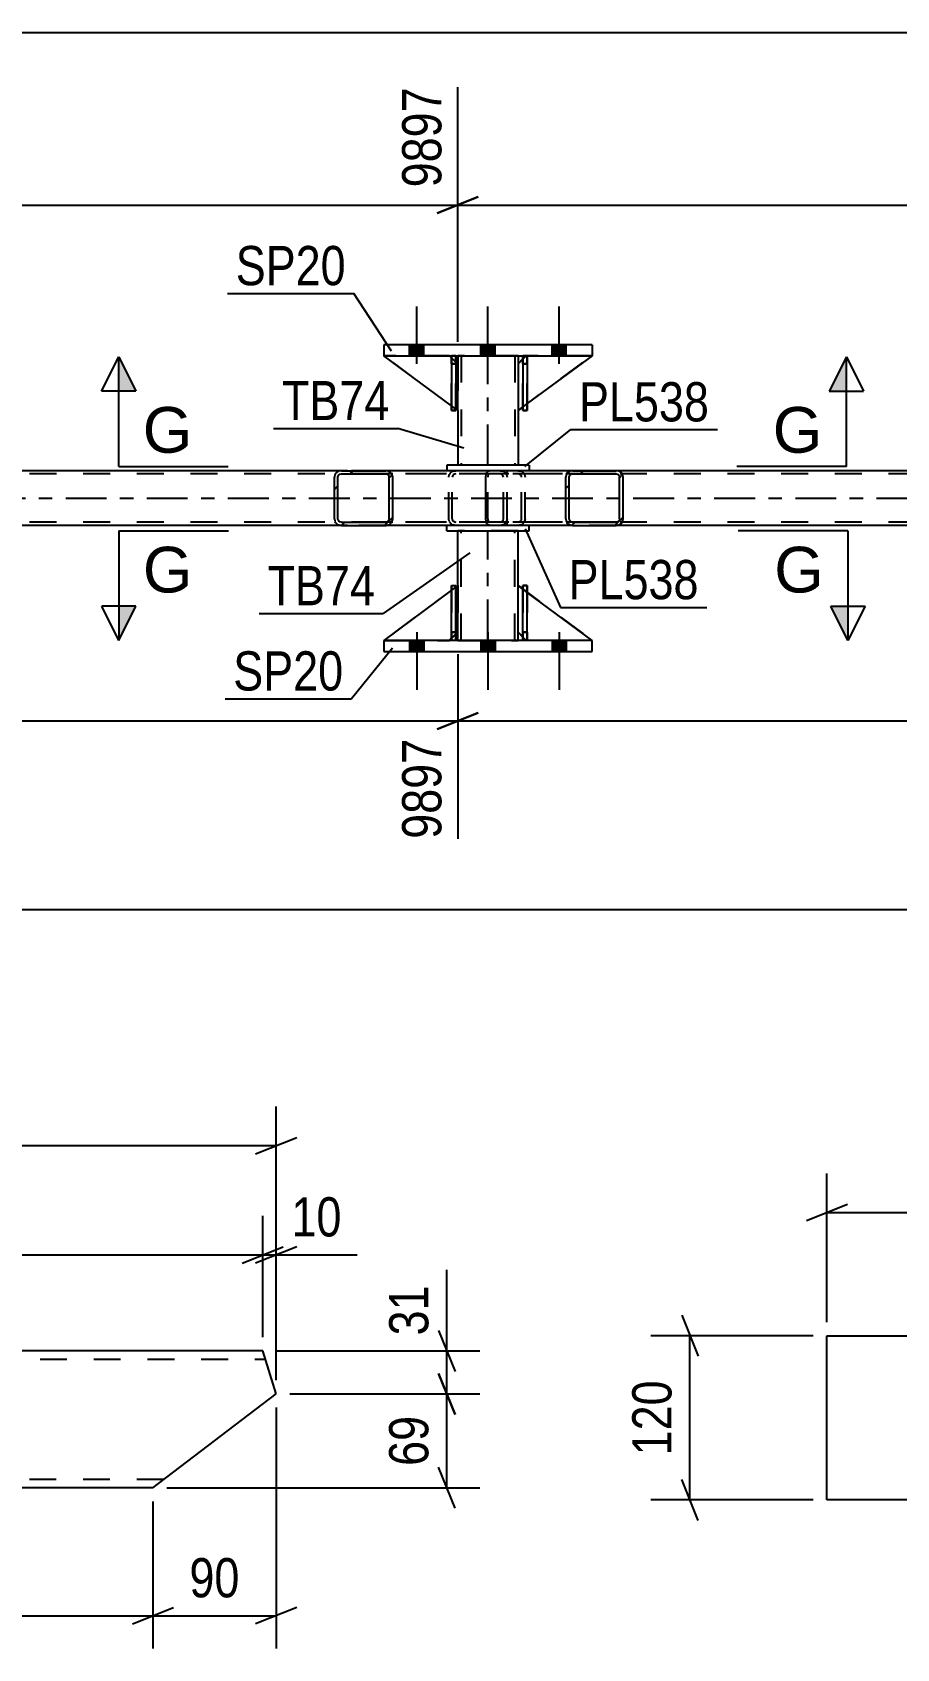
# Model space of a CAD drawing. Header units: millimetres. Extents: x 0 to 841, y 0 to 594.
# Drawn here: x 476.4 to 539.5, y 130.5 to 248.6 of the extents above; entities that cross this region are included whole.
import ezdxf

# ---------------------------------------------------------------- set-up
doc = ezdxf.new("R2010")
doc.units = ezdxf.units.MM
doc.linetypes.add('DXK_LINE_DOT2', pattern=[3.9198, 1.9599, -1.9599])
doc.linetypes.add('DXK_LINE_DOT3', pattern=[5.9187, 2.979, -0.9799, 0.9799, -0.9799])
doc.styles.add('Arial', font='ARIAL.TTF', dxfattribs={"height": 0.2})
doc.styles.add('Arial Narrow', font='ARIALN.TTF', dxfattribs={"height": 0.2})

# ---------------------------------------------------------------- blocks, each defined once
blk = doc.blocks.new('Part-122568611-7003 - 6955')
at = {"linetype": 'Continuous'}
h = blk.add_hatch(dxfattribs=at)
h.set_pattern_fill('', scale=0.7, style=0, pattern_type=0)
h.set_pattern_definition([(45, (502.7095, 216.2657), (-1.57154, 1.57154), [])])
h.paths.add_polyline_path([(502.75, 216.08), (502.71, 216.27), (502.6, 216.42), (502.43, 216.53), (502.24, 216.56), (499, 216.56), (498.81, 216.53), (498.64, 216.42), (498.53, 216.27), (498.49, 216.08), (498.49, 213.04), (498.53, 212.86), (498.64, 212.7), (498.81, 212.6), (499, 212.56), (502.24, 212.56), (502.43, 212.6), (502.6, 212.7), (502.71, 212.86), (502.75, 213.04)])
h.paths.add_polyline_path([(502.47, 212.95), (502.42, 212.87), (502.34, 212.82), (502.24, 212.8), (499, 212.8), (498.9, 212.82), (498.82, 212.87), (498.77, 212.95), (498.75, 213.04), (498.75, 216.08), (498.77, 216.17), (498.82, 216.25), (498.9, 216.3), (499, 216.32), (502.24, 216.32), (502.34, 216.3), (502.42, 216.25), (502.47, 216.17), (502.49, 216.08), (502.49, 213.04)])
at = {"color": 2, "linetype": 'Continuous'}
for p, q in [((498.53, 216.27), (498.49, 216.08)), ((498.49, 213.04), (498.49, 216.08)), ((498.75, 216.08), (498.77, 216.17)), ((498.75, 213.04), (498.75, 216.08)), ((498.77, 216.17), (498.82, 216.25)), ((499, 216.56), (498.81, 216.53)), ((498.82, 216.25), (498.9, 216.3)), ((498.9, 216.3), (499, 216.32)), ((499, 216.56), (502.24, 216.56)), ((499, 216.32), (502.24, 216.32)), ((509.82, 216.56), (502.24, 216.56)), ((502.43, 216.53), (502.24, 216.56)), ((502.24, 216.32), (502.34, 216.3)), ((502.34, 216.3), (502.42, 216.25)), ((502.42, 216.25), (502.47, 216.17)), ((502.47, 216.17), (502.49, 216.08)), ((502.49, 213.04), (502.49, 216.08)), ((502.75, 216.08), (502.71, 216.27)), ((502.75, 213.04), (502.75, 216.08)), ((498.49, 213.04), (498.53, 212.86)), ((498.77, 212.95), (498.75, 213.04)), ((498.82, 212.87), (498.77, 212.95)), ((498.81, 212.6), (499, 212.56)), ((498.9, 212.82), (498.82, 212.87)), ((499, 212.8), (498.9, 212.82)), ((499, 212.8), (502.24, 212.8)), ((499, 212.56), (502.24, 212.56)), ((502.34, 212.82), (502.24, 212.8)), ((502.24, 212.56), (502.43, 212.6)), ((509.82, 212.56), (502.24, 212.56)), ((502.42, 212.87), (502.34, 212.82)), ((502.47, 212.95), (502.42, 212.87)), ((502.49, 213.04), (502.47, 212.95)), ((502.71, 212.86), (502.75, 213.04))]:
    blk.add_line(p, q, dxfattribs=at)
at = {"color": 7, "linetype": 'DXK_LINE_DOT2'}
for p, q in [((502.24, 216.56), (499, 216.56)), ((510.59, 216.32), (499, 216.32)), ((506.84, 216.08), (506.88, 216.27)), ((506.84, 213.04), (506.84, 216.08)), ((507.12, 216.17), (507.1, 216.08)), ((507.1, 213.04), (507.1, 216.08)), ((507.17, 216.25), (507.12, 216.17)), ((507.16, 216.53), (507.35, 216.56)), ((507.25, 216.3), (507.17, 216.25)), ((507.35, 216.32), (507.25, 216.3)), ((510.59, 216.56), (509.82, 216.56)), ((510.59, 216.56), (510.78, 216.53)), ((510.68, 216.3), (510.59, 216.32)), ((510.77, 216.25), (510.68, 216.3)), ((510.82, 216.17), (510.77, 216.25)), ((510.84, 216.08), (510.82, 216.17)), ((510.84, 213.04), (510.84, 216.08)), ((511.06, 216.27), (511.1, 216.08)), ((511.1, 213.04), (511.1, 216.08)), ((510.59, 212.8), (499, 212.8)), ((502.24, 212.56), (499, 212.56)), ((506.88, 212.86), (506.84, 213.04)), ((507.1, 213.04), (507.12, 212.95)), ((507.12, 212.95), (507.17, 212.87)), ((507.35, 212.56), (507.16, 212.6)), ((507.17, 212.87), (507.19, 212.86)), ((507.19, 212.86), (507.25, 212.82)), ((507.25, 212.82), (507.35, 212.8)), ((510.59, 212.56), (509.82, 212.56)), ((510.59, 212.8), (510.68, 212.82)), ((510.78, 212.6), (510.59, 212.56)), ((510.68, 212.82), (510.77, 212.87)), ((510.77, 212.87), (510.82, 212.95)), ((510.82, 212.95), (510.84, 213.04)), ((511.1, 213.04), (511.06, 212.86))]:
    blk.add_line(p, q, dxfattribs=at)
at = {"color": 2, "linetype": 'Continuous'}
for centre, start, end in [((498.98, 216.06), 110.7583, 155.68), ((502.26, 216.06), 24.32, 69.2417), ((498.98, 213.06), 204.32, 249.2417), ((502.26, 213.06), 290.7583, 335.68)]:
    blk.add_arc(centre, 0.496, start, end, dxfattribs=at)
at = {"color": 7, "linetype": 'DXK_LINE_DOT2'}
for centre, start, end in [((507.33, 216.06), 110.7583, 155.68), ((510.61, 216.06), 24.32, 69.2417), ((507.33, 213.06), 204.32, 249.2417), ((510.61, 213.06), 290.7583, 335.68)]:
    blk.add_arc(centre, 0.496, start, end, dxfattribs=at)
blk = doc.blocks.new('Part-122568611-7134 - 6955')
at = {"color": 2, "linetype": 'Continuous'}
for p, q in [((517.3, 225.76), (502.1, 225.76)), ((502.1, 225.76), (502.1, 224.96)), ((517.3, 225.76), (517.3, 224.96)), ((502.1, 224.96), (517.3, 224.96))]:
    blk.add_line(p, q, dxfattribs=at)
blk = doc.blocks.new('Bolt-122568611-7006 - 6955')
at = {"linetype": 'Continuous'}
for points in [[(503.98, 224.96), (505.02, 224.96), (505.02, 225.76), (503.98, 225.76)], [(503.98, 224.96), (505.02, 224.96), (505.02, 225.76), (503.98, 225.76)], [(503.98, 224.96), (505.02, 224.96), (505.02, 225.76), (503.98, 225.76)], [(509.18, 224.96), (510.22, 224.96), (510.22, 225.76), (509.18, 225.76)], [(509.18, 224.96), (510.22, 224.96), (510.22, 225.76), (509.18, 225.76)], [(514.38, 224.96), (515.42, 224.96), (515.42, 225.76), (514.38, 225.76)], [(514.38, 224.96), (515.42, 224.96), (515.42, 225.76), (514.38, 225.76)], [(514.38, 224.96), (515.42, 224.96), (515.42, 225.76), (514.38, 225.76)]]:
    blk.add_hatch(color=1, dxfattribs=at).paths.add_polyline_path(points)
at = {"color": 1, "linetype": 'Continuous'}
for p, q in [((504.5, 224.36), (504.5, 228.56)), ((504.5, 224.36), (504.5, 228.56)), ((504.5, 224.36), (504.5, 228.56)), ((509.7, 224.36), (509.7, 228.56)), ((509.7, 224.36), (509.7, 228.56)), ((514.9, 224.36), (514.9, 228.56)), ((514.9, 224.36), (514.9, 228.56)), ((514.9, 224.36), (514.9, 228.56)), ((503.98, 224.96), (503.98, 225.76)), ((503.98, 224.96), (503.98, 225.76)), ((503.98, 224.96), (503.98, 225.76)), ((505.02, 224.96), (505.02, 225.76)), ((505.02, 224.96), (505.02, 225.76)), ((505.02, 224.96), (505.02, 225.76)), ((509.18, 224.96), (509.18, 225.76)), ((509.18, 224.96), (509.18, 225.76)), ((510.22, 224.96), (510.22, 225.76)), ((510.22, 224.96), (510.22, 225.76)), ((514.38, 224.96), (514.38, 225.76)), ((514.38, 224.96), (514.38, 225.76)), ((514.38, 224.96), (514.38, 225.76)), ((515.42, 224.96), (515.42, 225.76)), ((515.42, 224.96), (515.42, 225.76)), ((515.42, 224.96), (515.42, 225.76))]:
    blk.add_line(p, q, dxfattribs=at)
blk = doc.blocks.new('Part-122568611-7135 - 6955')
at = {"color": 2, "linetype": 'Continuous'}
for p, q in [((512.57, 224.96), (512.25, 224.96)), ((512.25, 224.96), (512.25, 220.96)), ((512.57, 224.96), (512.57, 224.96)), ((512.57, 224.96), (512.57, 220.96)), ((512.57, 220.96), (512.25, 220.96))]:
    blk.add_line(p, q, dxfattribs=at)
at = {"color": 7, "linetype": 'DXK_LINE_DOT2'}
for p, q in [((512.25, 224.36), (512.25, 224.96)), ((512.57, 224.36), (512.25, 224.36)), ((512.25, 224.36), (512.25, 220.96)), ((512.57, 224.36), (512.57, 224.96)), ((512.57, 224.96), (512.57, 224.96)), ((512.57, 220.96), (512.57, 224.36))]:
    blk.add_line(p, q, dxfattribs=at)
blk = doc.blocks.new('Bolt-122568611-7007 - 6955')
at = {"linetype": 'Continuous'}
for points in [[(505.02, 204.16), (503.98, 204.16), (503.98, 203.36), (505.02, 203.36)], [(505.02, 204.16), (503.98, 204.16), (503.98, 203.36), (505.02, 203.36)], [(505.02, 204.16), (503.98, 204.16), (503.98, 203.36), (505.02, 203.36)], [(510.22, 204.16), (509.18, 204.16), (509.18, 203.36), (510.22, 203.36)], [(510.22, 204.16), (509.18, 204.16), (509.18, 203.36), (510.22, 203.36)], [(515.42, 204.16), (514.38, 204.16), (514.38, 203.36), (515.42, 203.36)], [(515.42, 204.16), (514.38, 204.16), (514.38, 203.36), (515.42, 203.36)], [(515.42, 204.16), (514.38, 204.16), (514.38, 203.36), (515.42, 203.36)]]:
    blk.add_hatch(color=1, dxfattribs=at).paths.add_polyline_path(points)
at = {"color": 1, "linetype": 'Continuous'}
for p, q in [((504.5, 204.76), (504.5, 200.56)), ((504.5, 204.76), (504.5, 200.56)), ((504.5, 204.76), (504.5, 200.56)), ((509.7, 204.76), (509.7, 200.56)), ((509.7, 204.76), (509.7, 200.56)), ((514.9, 204.76), (514.9, 200.56)), ((514.9, 204.76), (514.9, 200.56)), ((514.9, 204.76), (514.9, 200.56)), ((503.98, 204.16), (503.98, 203.36)), ((503.98, 204.16), (503.98, 203.36)), ((503.98, 204.16), (503.98, 203.36)), ((505.02, 204.16), (505.02, 203.36)), ((505.02, 204.16), (505.02, 203.36)), ((505.02, 204.16), (505.02, 203.36)), ((509.18, 204.16), (509.18, 203.36)), ((509.18, 204.16), (509.18, 203.36)), ((510.22, 204.16), (510.22, 203.36)), ((510.22, 204.16), (510.22, 203.36)), ((514.38, 204.16), (514.38, 203.36)), ((514.38, 204.16), (514.38, 203.36)), ((514.38, 204.16), (514.38, 203.36)), ((515.42, 204.16), (515.42, 203.36)), ((515.42, 204.16), (515.42, 203.36)), ((515.42, 204.16), (515.42, 203.36))]:
    blk.add_line(p, q, dxfattribs=at)
blk = doc.blocks.new('Part-122568611-7023 - 6955')
at = {"color": 2, "linetype": 'Continuous'}
for p, q in [((507.05, 204.16), (507.05, 208.16)), ((507.05, 208.16), (507.37, 208.16)), ((507.37, 204.16), (507.37, 208.16)), ((507.05, 204.16), (507.05, 204.16)), ((507.37, 204.16), (507.05, 204.16))]:
    blk.add_line(p, q, dxfattribs=at)
at = {"color": 7, "linetype": 'DXK_LINE_DOT2'}
for p, q in [((507.05, 208.16), (507.05, 204.76)), ((507.37, 204.76), (507.37, 208.16)), ((507.05, 204.76), (507.05, 204.16)), ((507.05, 204.76), (507.37, 204.76)), ((507.37, 204.16), (507.37, 204.76)), ((507.37, 204.16), (507.37, 204.16))]:
    blk.add_line(p, q, dxfattribs=at)
blk = doc.blocks.new('Part-122568611-7026 - 6955')
at = {"color": 2, "linetype": 'Continuous'}
for p, q in [((507.05, 207.83), (502.1, 204.16)), ((507.5, 208.16), (507.37, 208.07)), ((507.5, 204.76), (507.5, 208.16)), ((507.05, 204.32), (506.9, 204.16)), ((507.5, 204.76), (507.37, 204.64)), ((507.5, 204.76), (507.5, 204.76))]:
    blk.add_line(p, q, dxfattribs=at)
at = {"color": 7, "linetype": 'DXK_LINE_DOT2'}
for p, q in [((507.37, 208.07), (507.05, 207.83)), ((507.5, 204.76), (507.5, 208.16)), ((507.5, 204.76), (506.9, 204.16)), ((507.37, 204.64), (507.05, 204.32)), ((502.1, 204.16), (506.9, 204.16))]:
    blk.add_line(p, q, dxfattribs=at)
blk = doc.blocks.new('Part-122568611-7027 - 6955')
at = {"color": 7, "linetype": 'DXK_LINE_DOT2'}
for p, q in [((511.9, 204.76), (511.9, 208.16)), ((511.9, 208.16), (517.3, 204.16)), ((512.5, 204.16), (511.9, 204.76)), ((517.3, 204.16), (512.5, 204.16))]:
    blk.add_line(p, q, dxfattribs=at)
blk = doc.blocks.new('Part-122568611-7028 - 6955')
at = {"color": 2, "linetype": 'Continuous'}
for p, q in [((511.9, 204.76), (511.9, 208.16)), ((512.25, 207.9), (511.9, 208.16)), ((517.3, 204.16), (512.57, 207.66)), ((512.25, 204.41), (511.9, 204.76))]:
    blk.add_line(p, q, dxfattribs=at)
at = {"color": 7, "linetype": 'DXK_LINE_DOT2'}
for p, q in [((512.57, 207.66), (512.25, 207.9)), ((512.5, 204.16), (512.25, 204.41)), ((517.3, 204.16), (512.5, 204.16)), ((517.3, 204.16), (517.3, 204.16)), ((517.3, 204.16), (517.3, 204.16))]:
    blk.add_line(p, q, dxfattribs=at)
blk = doc.blocks.new('Part-122568611-7106 - 6955')
at = {"color": 7, "linetype": 'DXK_LINE_DOT2'}
for p, q in [((776.1, 216.32), (111.67, 216.32)), ((776.1, 216.56), (243.6, 216.56)), ((519.06, 216.56), (499, 216.56)), ((776.1, 212.8), (111.67, 212.8)), ((519.06, 212.56), (499, 212.56))]:
    blk.add_line(p, q, dxfattribs=at)
at = {"color": 2, "linetype": 'Continuous'}
for p, q in [((499, 216.56), (433.93, 216.56)), ((584.14, 216.56), (519.06, 216.56)), ((499, 212.56), (433.93, 212.56)), ((584.14, 212.56), (519.06, 212.56))]:
    blk.add_line(p, q, dxfattribs=at)
at = {"color": 7, "linetype": 'DXK_LINE_DOT3'}
blk.add_line((111.92, 214.56), (776.1, 214.56), dxfattribs=at)
blk = doc.blocks.new('Part-122568611-7187 - 6955')
at = {"color": 2, "linetype": 'Continuous'}
for p, q in [((507.5, 208.16), (507.5, 212.16)), ((511.9, 208.16), (511.9, 212.16)), ((507.5, 204.16), (507.5, 204.76)), ((511.9, 204.16), (511.9, 204.76))]:
    blk.add_line(p, q, dxfattribs=at)
at = {"color": 7, "linetype": 'DXK_LINE_DOT2'}
for p, q in [((511.9, 212.16), (507.5, 212.16)), ((507.74, 204.16), (507.74, 212.16)), ((511.66, 204.16), (511.66, 212.16)), ((507.5, 204.76), (507.5, 208.16)), ((511.9, 204.76), (511.9, 208.16)), ((507.5, 204.16), (511.9, 204.16))]:
    blk.add_line(p, q, dxfattribs=at)
at = {"color": 7, "linetype": 'DXK_LINE_DOT3'}
blk.add_line((509.7, 204.16), (509.7, 212.16), dxfattribs=at)
blk = doc.blocks.new('Part-122568611-7136 - 6955')
at = {"color": 7, "linetype": 'DXK_LINE_DOT2'}
for p, q in [((507.5, 220.96), (502.1, 224.96)), ((502.1, 224.96), (506.9, 224.96)), ((506.9, 224.96), (507.5, 224.36)), ((507.5, 224.36), (506.9, 224.96)), ((507.5, 224.36), (507.5, 220.96)), ((507.5, 224.36), (507.5, 224.36)), ((507.5, 224.36), (507.5, 220.96))]:
    blk.add_line(p, q, dxfattribs=at)
blk = doc.blocks.new('Part-122568611-7217 - 6955')
at = {"linetype": 'Continuous'}
h = blk.add_hatch(dxfattribs=at)
h.set_pattern_fill('', scale=0.7, style=0, pattern_type=0)
h.set_pattern_definition([(45, (519.5274, 216.2657), (-1.57154, 1.57154), [])])
h.paths.add_polyline_path([(519.57, 216.08), (519.53, 216.27), (519.42, 216.42), (519.26, 216.53), (519.06, 216.56), (515.88, 216.56), (515.69, 216.53), (515.52, 216.42), (515.41, 216.27), (515.38, 216.08), (515.38, 213.04), (515.41, 212.86), (515.52, 212.7), (515.69, 212.6), (515.88, 212.56), (519.06, 212.56), (519.26, 212.6), (519.42, 212.7), (519.53, 212.86), (519.57, 213.04)])
h.paths.add_polyline_path([(519.3, 212.95), (519.24, 212.87), (519.16, 212.82), (519.06, 212.8), (515.88, 212.8), (515.78, 212.82), (515.7, 212.87), (515.65, 212.95), (515.63, 213.04), (515.63, 216.08), (515.65, 216.17), (515.7, 216.25), (515.78, 216.3), (515.88, 216.32), (519.06, 216.32), (519.16, 216.3), (519.24, 216.25), (519.3, 216.17), (519.31, 216.08), (519.31, 213.04)])
at = {"color": 2, "linetype": 'Continuous'}
for p, q in [((509.55, 216.08), (509.57, 216.27)), ((509.55, 213.04), (509.55, 216.08)), ((509.57, 216.27), (509.63, 216.42)), ((509.63, 216.42), (509.72, 216.53)), ((509.72, 216.53), (509.82, 216.56)), ((515.88, 216.56), (509.82, 216.56)), ((515.41, 216.27), (515.38, 216.08)), ((515.38, 213.04), (515.38, 216.08)), ((515.63, 216.08), (515.65, 216.17)), ((515.63, 213.04), (515.63, 216.08)), ((515.65, 216.17), (515.7, 216.25)), ((515.88, 216.56), (515.69, 216.53)), ((515.7, 216.25), (515.78, 216.3)), ((515.78, 216.3), (515.88, 216.32)), ((515.88, 216.56), (519.06, 216.56)), ((515.88, 216.32), (519.06, 216.32)), ((519.26, 216.53), (519.06, 216.56)), ((519.06, 216.32), (519.16, 216.3)), ((519.16, 216.3), (519.24, 216.25)), ((519.24, 216.25), (519.3, 216.17)), ((519.3, 216.17), (519.31, 216.08)), ((519.31, 213.04), (519.31, 216.08)), ((519.57, 216.08), (519.53, 216.27)), ((519.57, 213.04), (519.57, 216.08)), ((509.57, 212.86), (509.55, 213.04)), ((509.63, 212.7), (509.57, 212.86)), ((509.72, 212.6), (509.63, 212.7)), ((509.82, 212.56), (509.72, 212.6)), ((515.88, 212.56), (509.82, 212.56)), ((515.38, 213.04), (515.41, 212.86)), ((515.65, 212.95), (515.63, 213.04)), ((515.7, 212.87), (515.65, 212.95)), ((515.69, 212.6), (515.88, 212.56)), ((515.78, 212.82), (515.7, 212.87)), ((515.88, 212.8), (515.78, 212.82)), ((515.88, 212.8), (519.06, 212.8)), ((515.88, 212.56), (519.06, 212.56)), ((519.16, 212.82), (519.06, 212.8)), ((519.06, 212.56), (519.26, 212.6)), ((519.24, 212.87), (519.16, 212.82)), ((519.3, 212.95), (519.24, 212.87)), ((519.31, 213.04), (519.3, 212.95)), ((519.53, 212.86), (519.57, 213.04))]:
    blk.add_line(p, q, dxfattribs=at)
at = {"color": 7, "linetype": 'DXK_LINE_DOT2'}
for p, q in [((509.7, 216.17), (509.69, 216.08)), ((509.69, 213.04), (509.69, 216.08)), ((509.73, 216.25), (509.7, 216.17)), ((509.77, 216.3), (509.73, 216.25)), ((509.82, 216.32), (509.77, 216.3)), ((519.06, 216.32), (509.82, 216.32)), ((511.1, 216.32), (511.1, 216.56)), ((511.91, 216.56), (512.11, 216.53)), ((512.01, 216.3), (511.91, 216.32)), ((512.09, 216.25), (512.01, 216.3)), ((512.15, 216.17), (512.09, 216.25)), ((512.16, 216.08), (512.15, 216.17)), ((512.16, 213.04), (512.16, 216.08)), ((512.38, 216.27), (512.42, 216.08)), ((512.42, 213.04), (512.42, 216.08)), ((519.06, 216.56), (515.88, 216.56)), ((509.69, 213.04), (509.7, 212.95)), ((509.7, 212.95), (509.73, 212.87)), ((509.73, 212.87), (509.77, 212.82)), ((509.77, 212.82), (509.82, 212.8)), ((519.06, 212.8), (509.82, 212.8)), ((511.1, 212.56), (511.1, 212.8)), ((511.91, 212.8), (512.01, 212.82)), ((512.11, 212.6), (511.91, 212.56)), ((512.01, 212.82), (512.09, 212.87)), ((512.09, 212.87), (512.15, 212.95)), ((512.15, 212.95), (512.16, 213.04)), ((512.42, 213.04), (512.38, 212.86)), ((519.06, 212.56), (515.88, 212.56))]:
    blk.add_line(p, q, dxfattribs=at)
for centre, start, end in [((511.93, 216.07), 23.8494, 68.8059), ((511.93, 213.06), 291.1941, 336.1506)]:
    blk.add_arc(centre, 0.492, start, end, dxfattribs=at)
at = {"color": 2, "linetype": 'Continuous'}
for centre, start, end in [((515.86, 216.07), 111.1941, 156.1506), ((519.08, 216.07), 23.8494, 68.8059), ((515.86, 213.06), 203.8494, 248.8059), ((519.08, 213.06), 291.1941, 336.1506)]:
    blk.add_arc(centre, 0.492, start, end, dxfattribs=at)
blk = doc.blocks.new('Part-122568611-7124 - 6955')
at = {"color": 7, "linetype": 'DXK_LINE_DOT2'}
for p, q in [((512.25, 224.36), (512.25, 224.96)), ((512.25, 224.96), (512.25, 224.96)), ((512.25, 224.96), (512.25, 220.96)), ((512.57, 224.96), (512.25, 224.96)), ((512.25, 220.96), (512.25, 224.36)), ((512.25, 224.36), (512.57, 224.36)), ((512.57, 224.36), (512.57, 224.96)), ((512.57, 220.96), (512.57, 224.96)), ((512.57, 224.36), (512.57, 220.96)), ((512.25, 220.96), (512.57, 220.96))]:
    blk.add_line(p, q, dxfattribs=at)
blk = doc.blocks.new('Part-122568611-7129 - 6955')
at = {"color": 2, "linetype": 'Continuous'}
for p, q in [((517.3, 204.16), (502.1, 204.16)), ((502.1, 204.16), (502.1, 203.36)), ((502.1, 203.36), (517.3, 203.36)), ((517.3, 203.36), (517.3, 204.16))]:
    blk.add_line(p, q, dxfattribs=at)
blk = doc.blocks.new('Part-122568611-7137 - 6955')
at = {"color": 2, "linetype": 'Continuous'}
for p, q in [((507.05, 221.29), (502.1, 224.96)), ((507.05, 224.81), (506.9, 224.96)), ((507.5, 224.36), (507.37, 224.49)), ((507.5, 224.36), (507.5, 224.36)), ((507.5, 220.96), (507.5, 224.36)), ((507.37, 221.06), (507.5, 220.96)), ((507.5, 220.96), (507.5, 220.96))]:
    blk.add_line(p, q, dxfattribs=at)
at = {"color": 7, "linetype": 'DXK_LINE_DOT2'}
for p, q in [((506.9, 224.96), (502.1, 224.96)), ((506.9, 224.96), (507.5, 224.36)), ((507.37, 224.49), (507.05, 224.81)), ((507.5, 224.36), (507.5, 220.96)), ((507.37, 221.06), (507.05, 221.29))]:
    blk.add_line(p, q, dxfattribs=at)
blk = doc.blocks.new('Part-122568611-7138 - 6955')
at = {"color": 7, "linetype": 'DXK_LINE_DOT2'}
for p, q in [((512.5, 224.96), (511.9, 224.36)), ((511.9, 220.96), (517.3, 224.96)), ((511.9, 224.36), (511.9, 220.96)), ((517.3, 224.96), (512.5, 224.96))]:
    blk.add_line(p, q, dxfattribs=at)
blk = doc.blocks.new('Part-122568611-7151 - 6955')
at = {"color": 7, "linetype": 'DXK_LINE_DOT2'}
for p, q in [((507.5, 208.16), (502.1, 204.16)), ((507.5, 204.76), (507.5, 208.16)), ((507.5, 208.16), (507.5, 204.76)), ((506.9, 204.16), (507.5, 204.76)), ((507.5, 204.76), (506.9, 204.16)), ((507.5, 204.76), (507.5, 204.76)), ((502.1, 204.16), (506.9, 204.16))]:
    blk.add_line(p, q, dxfattribs=at)
blk = doc.blocks.new('Part-122568611-7165 - 6955')
at = {"color": 7, "linetype": 'DXK_LINE_DOT2'}
for p, q in [((507.05, 208.16), (507.37, 208.16)), ((507.05, 204.76), (507.05, 208.16)), ((507.05, 208.16), (507.05, 204.16)), ((507.37, 208.16), (507.37, 204.76)), ((507.37, 204.16), (507.37, 208.07)), ((507.37, 204.76), (507.05, 204.76)), ((507.05, 204.16), (507.05, 204.76)), ((507.37, 204.76), (507.37, 204.16)), ((507.37, 204.16), (507.05, 204.16)), ((507.37, 204.16), (507.37, 204.16))]:
    blk.add_line(p, q, dxfattribs=at)
blk = doc.blocks.new('Part-122568611-7177 - 6955')
at = {"color": 2, "linetype": 'Continuous'}
for p, q in [((512.7, 216.96), (506.7, 216.96)), ((506.7, 216.96), (506.7, 216.56)), ((512.7, 216.96), (512.7, 216.56))]:
    blk.add_line(p, q, dxfattribs=at)
at = {"color": 7, "linetype": 'DXK_LINE_DOT2'}
blk.add_line((512.7, 216.56), (506.7, 216.56), dxfattribs=at)
blk = doc.blocks.new('Part-122568611-7182 - 6955')
at = {"color": 2, "linetype": 'Continuous'}
for p, q in [((506.7, 212.16), (506.7, 212.56)), ((512.7, 212.16), (512.7, 212.56)), ((506.7, 212.16), (512.7, 212.16))]:
    blk.add_line(p, q, dxfattribs=at)
at = {"color": 7, "linetype": 'DXK_LINE_DOT2'}
blk.add_line((512.7, 212.56), (506.7, 212.56), dxfattribs=at)
blk = doc.blocks.new('Part-122568611-7188 - 6955')
at = {"color": 2, "linetype": 'Continuous'}
for p, q in [((507.37, 224.96), (507.05, 224.96)), ((507.05, 224.96), (507.05, 220.96)), ((507.37, 224.96), (507.37, 224.96)), ((507.37, 224.96), (507.37, 220.96)), ((507.37, 220.96), (507.05, 220.96))]:
    blk.add_line(p, q, dxfattribs=at)
at = {"color": 7, "linetype": 'DXK_LINE_DOT2'}
for p, q in [((507.05, 224.36), (507.05, 224.96)), ((507.37, 224.36), (507.05, 224.36)), ((507.05, 224.36), (507.05, 220.96)), ((507.37, 224.36), (507.37, 224.96)), ((507.37, 224.96), (507.37, 224.96)), ((507.37, 220.96), (507.37, 224.36))]:
    blk.add_line(p, q, dxfattribs=at)
blk = doc.blocks.new('Part-122568611-7190 - 6955')
at = {"color": 2, "linetype": 'Continuous'}
for p, q in [((512.25, 204.16), (512.25, 208.16)), ((512.25, 208.16), (512.57, 208.16)), ((512.57, 204.16), (512.57, 208.16)), ((512.25, 204.16), (512.25, 204.16)), ((512.57, 204.16), (512.25, 204.16))]:
    blk.add_line(p, q, dxfattribs=at)
at = {"color": 7, "linetype": 'DXK_LINE_DOT2'}
for p, q in [((512.25, 208.16), (512.25, 204.76)), ((512.57, 204.76), (512.57, 208.16)), ((512.25, 204.76), (512.25, 204.16)), ((512.25, 204.76), (512.57, 204.76)), ((512.57, 204.16), (512.57, 204.76)), ((512.57, 204.16), (512.57, 204.16))]:
    blk.add_line(p, q, dxfattribs=at)
blk = doc.blocks.new('Part-122568611-7193 - 6955')
at = {"color": 7, "linetype": 'DXK_LINE_DOT2'}
for p, q in [((507.05, 224.36), (507.05, 224.96)), ((507.05, 224.96), (507.05, 224.96)), ((507.05, 224.96), (507.05, 220.96)), ((507.37, 224.96), (507.05, 224.96)), ((507.05, 220.96), (507.05, 224.36)), ((507.05, 224.36), (507.37, 224.36)), ((507.37, 224.36), (507.37, 224.96)), ((507.37, 220.96), (507.37, 224.96)), ((507.37, 224.36), (507.37, 220.96)), ((507.05, 220.96), (507.37, 220.96))]:
    blk.add_line(p, q, dxfattribs=at)
blk = doc.blocks.new('Part-122568611-7224 - 6955')
at = {"color": 2, "linetype": 'Continuous'}
for p, q in [((512.25, 224.72), (511.9, 224.36)), ((511.9, 224.36), (511.9, 220.96)), ((517.3, 224.96), (512.57, 221.46)), ((512.25, 221.22), (511.9, 220.96))]:
    blk.add_line(p, q, dxfattribs=at)
at = {"color": 7, "linetype": 'DXK_LINE_DOT2'}
for p, q in [((512.5, 224.96), (512.25, 224.72)), ((517.3, 224.96), (512.5, 224.96)), ((512.57, 221.46), (512.25, 221.22))]:
    blk.add_line(p, q, dxfattribs=at)
blk = doc.blocks.new('Part-122568611-7226 - 6955')
at = {"color": 7, "linetype": 'DXK_LINE_DOT2'}
for p, q in [((512.57, 208.16), (512.25, 208.16)), ((512.25, 204.76), (512.25, 208.16)), ((512.25, 208.16), (512.25, 204.16)), ((512.57, 208.16), (512.57, 204.76)), ((512.57, 204.16), (512.57, 208.16)), ((512.57, 204.76), (512.25, 204.76)), ((512.25, 204.16), (512.25, 204.76)), ((512.57, 204.76), (512.57, 204.16)), ((512.57, 204.16), (512.25, 204.16)), ((512.57, 204.16), (512.57, 204.16))]:
    blk.add_line(p, q, dxfattribs=at)
blk = doc.blocks.new('Part-122568611-7232 - 6955')
at = {"color": 2, "linetype": 'Continuous'}
for p, q in [((507.5, 224.96), (507.5, 224.36)), ((511.9, 224.96), (511.9, 224.36)), ((507.5, 220.96), (507.5, 216.96)), ((511.9, 220.96), (511.9, 216.96))]:
    blk.add_line(p, q, dxfattribs=at)
at = {"color": 7, "linetype": 'DXK_LINE_DOT2'}
for p, q in [((511.9, 224.96), (507.5, 224.96)), ((507.5, 224.36), (507.5, 220.96)), ((507.74, 224.96), (507.74, 216.96)), ((511.66, 224.96), (511.66, 216.96)), ((511.9, 224.36), (511.9, 220.96)), ((511.9, 216.96), (507.5, 216.96))]:
    blk.add_line(p, q, dxfattribs=at)
at = {"color": 7, "linetype": 'DXK_LINE_DOT3'}
blk.add_line((509.7, 216.96), (509.7, 224.96), dxfattribs=at)
blk = doc.blocks.new('Part-122568611-8261 - 8255')
at = {"color": 2, "linetype": 'Continuous'}
for p, q in [((436.15, 145.41), (445.15, 152.26)), ((465.15, 152.26), (445.15, 152.26)), ((493.26, 152.26), (465.25, 152.26)), ((494.24, 149.12), (493.26, 152.26)), ((485.25, 142.26), (494.24, 149.12)), ((437.13, 142.26), (436.15, 145.41)), ((465.15, 142.26), (437.13, 142.26)), ((485.25, 142.26), (465.25, 142.26))]:
    blk.add_line(p, q, dxfattribs=at)
at = {"color": 7, "linetype": 'DXK_LINE_DOT2'}
for p, q in [((444.36, 151.66), (465.15, 151.66)), ((465.25, 151.66), (493.45, 151.66)), ((465.15, 142.86), (436.94, 142.86)), ((486.03, 142.86), (465.25, 142.86))]:
    blk.add_line(p, q, dxfattribs=at)
blk = doc.blocks.new('Part-122568611-8552 - 8546')
at = {"color": 2, "linetype": 'Continuous'}
for p, q in [((534.45, 141.37), (534.45, 153.37)), ((534.45, 153.37), (573.59, 153.37)), ((573.59, 153.37), (573.59, 141.37)), ((573.59, 141.37), (534.45, 141.37))]:
    blk.add_line(p, q, dxfattribs=at)
blk = doc.blocks.new('StraightDimension-122568611-14715 - 6955')
at = {"color": 7, "linetype": 'Continuous'}
for p, q in [((507.5, 225.96), (507.5, 244.57)), ((506, 235.36), (509, 236.56)), ((252.09, 235.96), (507.5, 235.96))]:
    blk.add_line(p, q, dxfattribs=at)
at = {"color": 0, "linetype": 'Continuous'}
blk.add_wipeout([(506.9, 245.17), (502.7, 245.17), (502.7, 236.66), (506.9, 236.66)], dxfattribs=at)
at = {"color": 3, "linetype": 'Continuous', "style": 'Arial Narrow'}
blk.add_text('9897', height=2.863, rotation=90.0002, dxfattribs=at).set_placement((506.3, 237.26))
blk = doc.blocks.new('StraightDimension-122568611-7291 - 6955')
at = {"color": 7, "linetype": 'Continuous'}
blk.add_line((110.25, 184.51), (786.96, 184.51), dxfattribs=at)
blk = doc.blocks.new('StraightDimension-122568611-9090 - 6955')
at = {"color": 7, "linetype": 'Continuous'}
blk.add_line((110.88, 248.58), (786.32, 248.58), dxfattribs=at)
blk = doc.blocks.new('StraightDimension-122568611-14661 - 6955')
at = {"color": 7, "linetype": 'Continuous'}
for p, q in [((507.5, 203.16), (507.5, 189.67)), ((509, 198.88), (506, 197.68)), ((507.5, 198.28), (677.77, 198.28))]:
    blk.add_line(p, q, dxfattribs=at)
blk = doc.blocks.new('StraightDimension-122568611-14662 - 6955')
at = {"color": 7, "linetype": 'Continuous'}
for p, q in [((507.5, 203.16), (507.5, 189.67)), ((506, 197.68), (509, 198.88)), ((252.09, 198.28), (507.5, 198.28))]:
    blk.add_line(p, q, dxfattribs=at)
at = {"color": 0, "linetype": 'Continuous'}
blk.add_wipeout([(506.9, 197.58), (502.7, 197.58), (502.7, 189.07), (506.9, 189.07)], dxfattribs=at)
at = {"color": 3, "linetype": 'Continuous', "style": 'Arial Narrow'}
blk.add_text('9897', height=2.863, rotation=90.0002, dxfattribs=at).set_placement((506.3, 189.67))
blk = doc.blocks.new('StraightDimension-122568611-14714 - 6955')
at = {"color": 7, "linetype": 'Continuous'}
for p, q in [((507.5, 225.96), (507.5, 244.57)), ((509, 236.56), (506, 235.36)), ((507.5, 235.96), (677.77, 235.96))]:
    blk.add_line(p, q, dxfattribs=at)
blk = doc.blocks.new('StraightDimension-122568611-8297 - 8255')
at = {"color": 7, "linetype": 'Continuous'}
for p, q in [((506.1, 150.62), (507.3, 147.62)), ((495.24, 149.12), (509.1, 149.12)), ((506.7, 142.26), (506.7, 149.12)), ((507.3, 140.76), (506.1, 143.76)), ((486.25, 142.26), (509.1, 142.26))]:
    blk.add_line(p, q, dxfattribs=at)
at = {"color": 0}
blk.add_wipeout([(505.95, 148.12), (501.75, 148.12), (501.75, 143.26), (505.95, 143.26)], dxfattribs=at)
at = {"color": 3, "style": 'Arial Narrow'}
blk.add_text('69', height=2.863, rotation=90.0002, dxfattribs=at).set_placement((505.35, 143.86))
blk = doc.blocks.new('StraightDimension-122568611-8322 - 8255')
at = {"color": 7, "linetype": 'Continuous'}
for p, q in [((506.7, 152.26), (506.7, 158.17)), ((506.7, 152.26), (506.7, 158.17)), ((506.1, 153.76), (507.3, 150.76)), ((494.26, 152.26), (509.1, 152.26)), ((506.7, 149.12), (506.7, 152.26)), ((507.3, 147.62), (506.1, 150.62)), ((495.24, 149.12), (509.1, 149.12))]:
    blk.add_line(p, q, dxfattribs=at)
at = {"color": 0}
blk.add_wipeout([(505.95, 157.64), (501.75, 157.64), (501.75, 152.79), (505.95, 152.79)], dxfattribs=at)
at = {"color": 3, "style": 'Arial Narrow'}
blk.add_text('31', height=2.863, rotation=90.0002, dxfattribs=at).set_placement((505.35, 153.39))
blk = doc.blocks.new('StraightDimension-122568611-8396 - 8255')
at = {"color": 7, "linetype": 'Continuous'}
for p, q in [((494.24, 148.12), (494.24, 130.51)), ((485.25, 141.26), (485.25, 130.51)), ((483.75, 132.31), (486.75, 133.51)), ((495.74, 133.51), (492.74, 132.31)), ((485.25, 132.91), (494.24, 132.91))]:
    blk.add_line(p, q, dxfattribs=at)
at = {"color": 0}
blk.add_wipeout([(492.17, 133.66), (492.17, 137.86), (487.31, 137.86), (487.31, 133.66)], dxfattribs=at)
at = {"color": 3, "style": 'Arial Narrow'}
blk.add_text('90', height=2.863, dxfattribs=at).set_placement((487.91, 134.26))
blk = doc.blocks.new('StraightDimension-122568611-8413 - 8255')
at = {"color": 7, "linetype": 'Continuous'}
for p, q in [((437.13, 141.26), (437.13, 130.51)), ((485.25, 141.26), (485.25, 130.51)), ((438.63, 133.51), (435.63, 132.31)), ((483.75, 132.31), (486.75, 133.51)), ((437.13, 132.91), (485.25, 132.91))]:
    blk.add_line(p, q, dxfattribs=at)
at = {"color": 0}
blk.add_wipeout([(465.45, 133.66), (465.45, 137.86), (456.93, 137.86), (456.93, 133.66)], dxfattribs=at)
at = {"color": 3, "style": 'Arial Narrow'}
blk.add_text('3083', height=2.863, dxfattribs=at).set_placement((457.53, 134.26))
blk = doc.blocks.new('StraightDimension-122568611-8455 - 8255')
at = {"color": 7, "linetype": 'Continuous'}
for p, q in [((436.15, 146.41), (436.15, 170.11)), ((494.24, 150.12), (494.24, 170.11)), ((437.65, 167.86), (434.65, 166.66)), ((492.74, 166.66), (495.74, 167.86)), ((436.15, 167.26), (494.24, 167.26))]:
    blk.add_line(p, q, dxfattribs=at)
at = {"color": 0}
blk.add_wipeout([(469.45, 168.01), (469.45, 172.21), (460.94, 172.21), (460.94, 168.01)], dxfattribs=at)
at = {"color": 3, "style": 'Arial Narrow'}
blk.add_text('3183', height=2.863, dxfattribs=at).set_placement((461.54, 168.61))
blk = doc.blocks.new('StraightDimension-122568611-8466 - 8255')
at = {"color": 7, "linetype": 'Continuous'}
for p, q in [((493.26, 153.26), (493.26, 162.12)), ((494.24, 150.12), (494.24, 162.12)), ((491.76, 158.67), (494.76, 159.87)), ((495.74, 159.87), (492.74, 158.67)), ((493.26, 159.27), (494.24, 159.27)), ((494.24, 159.27), (500.15, 159.27)), ((494.24, 159.27), (500.15, 159.27))]:
    blk.add_line(p, q, dxfattribs=at)
at = {"color": 0}
blk.add_wipeout([(499.62, 160.02), (499.62, 164.22), (494.76, 164.22), (494.76, 160.02)], dxfattribs=at)
at = {"color": 3, "style": 'Arial Narrow'}
blk.add_text('10', height=2.863, dxfattribs=at).set_placement((495.36, 160.62))
blk = doc.blocks.new('StraightDimension-122568611-8483 - 8255')
at = {"color": 7, "linetype": 'Continuous'}
for p, q in [((445.15, 153.26), (445.15, 162.12)), ((493.26, 153.26), (493.26, 162.12)), ((446.65, 159.87), (443.65, 158.67)), ((491.76, 158.67), (494.76, 159.87)), ((445.15, 159.27), (493.26, 159.27))]:
    blk.add_line(p, q, dxfattribs=at)
at = {"color": 0}
blk.add_wipeout([(473.46, 160.02), (473.46, 164.22), (464.95, 164.22), (464.95, 160.02)], dxfattribs=at)
at = {"color": 3, "style": 'Arial Narrow'}
blk.add_text('3083', height=2.863, dxfattribs=at).set_placement((465.55, 160.62))
blk = doc.blocks.new('StraightDimension-122568611-8554 - 8546')
at = {"color": 7, "linetype": 'Continuous'}
for p, q in [((523.85, 154.87), (525.05, 151.87)), ((533.45, 153.37), (521.6, 153.37)), ((524.45, 141.37), (524.45, 153.37)), ((525.05, 139.87), (523.85, 142.87)), ((533.45, 141.37), (521.6, 141.37))]:
    blk.add_line(p, q, dxfattribs=at)
at = {"color": 0}
blk.add_wipeout([(523.7, 150.72), (519.5, 150.72), (519.5, 144.03), (523.7, 144.03)], dxfattribs=at)
at = {"color": 3, "style": 'Arial Narrow'}
blk.add_text('120', height=2.863, rotation=90.0002, dxfattribs=at).set_placement((523.1, 144.63))
blk = doc.blocks.new('StraightDimension-122568611-8565 - 8546')
at = {"color": 7, "linetype": 'Continuous'}
for p, q in [((534.45, 154.37), (534.45, 165.21)), ((573.59, 154.37), (573.59, 165.21)), ((535.95, 162.96), (532.95, 161.76)), ((572.09, 161.76), (575.09, 162.96)), ((534.45, 162.36), (573.59, 162.36))]:
    blk.add_line(p, q, dxfattribs=at)
at = {"color": 0}
blk.add_wipeout([(557.37, 163.11), (557.37, 167.31), (550.68, 167.31), (550.68, 163.11)], dxfattribs=at)
at = {"color": 3, "style": 'Arial Narrow'}
blk.add_text('391', height=2.863, dxfattribs=at).set_placement((551.28, 163.71))
blk = doc.blocks.new('Mark-122568611-7130 - 6955')
at = {"color": 30, "linetype": 'Continuous'}
for p in [(490.69, 229.51), (502.67, 225.29)]:
    blk.add_line(p, (499.92, 229.51), dxfattribs=at)
at = {"color": 0}
blk.add_wipeout([(499.32, 230.11), (499.32, 233.11), (491.29, 233.11), (491.29, 230.11)], dxfattribs=at)
blk.add_wipeout([(499.32, 230.11), (499.32, 233.11), (491.29, 233.11), (491.29, 230.11)], dxfattribs=at)
at = {"color": 3, "style": 'Arial Narrow'}
blk.add_text('SP20', height=2.863, dxfattribs=at).set_placement((491.29, 230.11))
blk = doc.blocks.new('Mark-122568611-7125 - 6955')
at = {"color": 30, "linetype": 'Continuous'}
for p in [(502.74, 203.6), (490.51, 199.9)]:
    blk.add_line(p, (499.75, 199.9), dxfattribs=at)
at = {"color": 0}
blk.add_wipeout([(499.15, 200.5), (499.15, 203.5), (491.11, 203.5), (491.11, 200.5)], dxfattribs=at)
blk.add_wipeout([(499.15, 200.5), (499.15, 203.5), (491.11, 203.5), (491.11, 200.5)], dxfattribs=at)
at = {"color": 3, "style": 'Arial Narrow'}
blk.add_text('SP20', height=2.863, dxfattribs=at).set_placement((491.11, 200.5))
blk = doc.blocks.new('Mark-122568611-7173 - 6955')
at = {"color": 30, "linetype": 'Continuous'}
for p, q in [((512.39, 216.87), (515.75, 219.56)), ((515.75, 219.56), (526.46, 219.56))]:
    blk.add_line(p, q, dxfattribs=at)
at = {"color": 0}
blk.add_wipeout([(525.86, 220.16), (525.86, 223.16), (516.35, 223.16), (516.35, 220.16)], dxfattribs=at)
blk.add_wipeout([(525.86, 220.16), (525.86, 223.16), (516.35, 223.16), (516.35, 220.16)], dxfattribs=at)
at = {"color": 3, "style": 'Arial Narrow'}
blk.add_text('PL538', height=2.863, dxfattribs=at).set_placement((516.35, 220.16))
blk = doc.blocks.new('Mark-122568611-7178 - 6955')
at = {"color": 30, "linetype": 'Continuous'}
for p, q in [((512.43, 212.32), (514.99, 206.57)), ((514.99, 206.57), (525.69, 206.57))]:
    blk.add_line(p, q, dxfattribs=at)
at = {"color": 0}
blk.add_wipeout([(525.09, 207.17), (525.09, 210.17), (515.59, 210.17), (515.59, 207.17)], dxfattribs=at)
blk.add_wipeout([(525.09, 207.17), (525.09, 210.17), (515.59, 210.17), (515.59, 207.17)], dxfattribs=at)
at = {"color": 3, "style": 'Arial Narrow'}
blk.add_text('PL538', height=2.863, dxfattribs=at).set_placement((515.59, 207.17))
blk = doc.blocks.new('Mark-122568611-7183 - 6955')
at = {"color": 30, "linetype": 'Continuous'}
for p in [(508.39, 210.55), (493.01, 206.13)]:
    blk.add_line(p, (502.06, 206.13), dxfattribs=at)
at = {"color": 0}
blk.add_wipeout([(501.46, 206.73), (501.46, 209.73), (493.61, 209.73), (493.61, 206.73)], dxfattribs=at)
blk.add_wipeout([(501.46, 206.73), (501.46, 209.73), (493.61, 209.73), (493.61, 206.73)], dxfattribs=at)
at = {"color": 3, "style": 'Arial Narrow'}
blk.add_text('TB74', height=2.863, dxfattribs=at).set_placement((493.61, 206.73))
blk = doc.blocks.new('Mark-122568611-7228 - 6955')
at = {"color": 30, "linetype": 'Continuous'}
for p in [(494.06, 219.65), (507.95, 218.21)]:
    blk.add_line(p, (503.12, 219.65), dxfattribs=at)
at = {"color": 0}
blk.add_wipeout([(502.52, 220.25), (502.52, 223.25), (494.66, 223.25), (494.66, 220.25)], dxfattribs=at)
blk.add_wipeout([(502.52, 220.25), (502.52, 223.25), (494.66, 223.25), (494.66, 220.25)], dxfattribs=at)
at = {"color": 3, "style": 'Arial Narrow'}
blk.add_text('TB74', height=2.863, dxfattribs=at).set_placement((494.66, 220.25))
blk = doc.blocks.new('SectionMark-122568611-7401 - 6955')
at = {"linetype": 'Continuous'}
for points in [[(482.76, 206.66), (484.01, 206.66), (482.76, 204.16)], [(534.73, 206.66), (535.98, 206.66), (535.98, 204.16)]]:
    blk.add_hatch(color=6, dxfattribs=at).paths.add_polyline_path(points)
at = {"color": 6, "linetype": 'Continuous'}
for p, q in [((482.76, 212.16), (490.76, 212.16)), ((482.76, 212.16), (482.76, 204.16)), ((535.98, 212.16), (527.98, 212.16)), ((535.98, 212.16), (535.98, 204.16)), ((482.76, 204.16), (481.51, 206.66)), ((484.01, 206.66), (481.51, 206.66)), ((482.76, 204.16), (484.01, 206.66)), ((534.73, 206.66), (537.23, 206.66)), ((535.98, 204.16), (534.73, 206.66)), ((537.23, 206.66), (535.98, 204.16))]:
    blk.add_line(p, q, dxfattribs=at)
at = {"color": 0, "linetype": 'Continuous'}
for points in [[(488.14, 207.66), (488.14, 211.16), (484.51, 211.16), (484.51, 207.66)], [(534.23, 207.66), (534.23, 211.16), (530.6, 211.16), (530.6, 207.66)]]:
    blk.add_wipeout(points, dxfattribs=at)
at = {"color": 3, "linetype": 'Continuous', "style": 'Arial'}
for p in [(484.51, 207.66), (530.6, 207.66)]:
    blk.add_text('G', height=3.34, dxfattribs=at).set_placement(p)
blk = doc.blocks.new('SectionMark-122568611-7403 - 6955')
at = {"linetype": 'Continuous'}
for points in [[(484, 222.37), (482.75, 222.37), (482.75, 224.87)], [(535.87, 222.37), (534.62, 222.37), (535.87, 224.87)]]:
    blk.add_hatch(color=6, dxfattribs=at).paths.add_polyline_path(points)
at = {"color": 6, "linetype": 'Continuous'}
for p, q in [((481.5, 222.37), (482.75, 224.87)), ((482.75, 216.87), (482.75, 224.87)), ((482.75, 224.87), (484, 222.37)), ((535.87, 224.87), (534.62, 222.37)), ((535.87, 216.87), (535.87, 224.87)), ((535.87, 224.87), (537.12, 222.37)), ((484, 222.37), (481.5, 222.37)), ((534.62, 222.37), (537.12, 222.37)), ((482.75, 216.87), (490.75, 216.87)), ((535.87, 216.87), (527.87, 216.87))]:
    blk.add_line(p, q, dxfattribs=at)
at = {"color": 0, "linetype": 'Continuous'}
for points in [[(488.13, 217.87), (488.13, 221.37), (484.5, 221.37), (484.5, 217.87)], [(534.12, 217.87), (534.12, 221.37), (530.49, 221.37), (530.49, 217.87)]]:
    blk.add_wipeout(points, dxfattribs=at)
at = {"color": 3, "linetype": 'Continuous', "style": 'Arial'}
for p in [(484.5, 217.87), (530.49, 217.87)]:
    blk.add_text('G', height=3.34, dxfattribs=at).set_placement(p)

msp = doc.modelspace()

# ---------------------------------------------------------------- block references
for name in ['Bolt-122568611-7006 - 6955', 'Part-122568611-7134 - 6955', 'Part-122568611-7136 - 6955', 'Part-122568611-7137 - 6955', 'Part-122568611-7188 - 6955', 'Part-122568611-7193 - 6955', 'Part-122568611-7232 - 6955', 'Part-122568611-7138 - 6955', 'Part-122568611-7224 - 6955', 'Part-122568611-7135 - 6955', 'Part-122568611-7124 - 6955', 'Part-122568611-7106 - 6955', 'Part-122568611-7003 - 6955', 'Part-122568611-7177 - 6955', 'Part-122568611-7217 - 6955', 'Part-122568611-7182 - 6955', 'Part-122568611-7187 - 6955', 'Part-122568611-7026 - 6955', 'Part-122568611-7151 - 6955', 'Part-122568611-7023 - 6955', 'Part-122568611-7165 - 6955', 'Part-122568611-7027 - 6955', 'Part-122568611-7028 - 6955', 'Part-122568611-7190 - 6955', 'Part-122568611-7226 - 6955', 'Bolt-122568611-7007 - 6955', 'Part-122568611-7129 - 6955', 'StraightDimension-122568611-8554 - 8546', 'Part-122568611-8552 - 8546', 'Part-122568611-8261 - 8255']:
    msp.add_blockref(name, (0, 0))

# ---------------------------------------------------------------- next in the draw order: block references
for name in ['StraightDimension-122568611-14715 - 6955', 'StraightDimension-122568611-7291 - 6955', 'StraightDimension-122568611-8565 - 8546', 'StraightDimension-122568611-8297 - 8255']:
    msp.add_blockref(name, (0, 0))

# ---------------------------------------------------------------- next in the draw order: block references
for name in ['StraightDimension-122568611-9090 - 6955', 'Mark-122568611-7178 - 6955', 'Mark-122568611-7183 - 6955', 'StraightDimension-122568611-14661 - 6955', 'StraightDimension-122568611-8322 - 8255']:
    msp.add_blockref(name, (0, 0))

# ---------------------------------------------------------------- next in the draw order: block references
for name in ['StraightDimension-122568611-14714 - 6955', 'Mark-122568611-7130 - 6955', 'Mark-122568611-7228 - 6955', 'Mark-122568611-7173 - 6955', 'StraightDimension-122568611-14662 - 6955', 'StraightDimension-122568611-8396 - 8255']:
    msp.add_blockref(name, (0, 0))

# ---------------------------------------------------------------- next in the draw order: block references
for name in ['SectionMark-122568611-7403 - 6955', 'Mark-122568611-7125 - 6955', 'StraightDimension-122568611-8455 - 8255', 'StraightDimension-122568611-8413 - 8255']:
    msp.add_blockref(name, (0, 0))

# ---------------------------------------------------------------- next in the draw order: block references
for name in ['SectionMark-122568611-7401 - 6955', 'StraightDimension-122568611-8466 - 8255']:
    msp.add_blockref(name, (0, 0))

# ---------------------------------------------------------------- next in the draw order: block references
msp.add_blockref('StraightDimension-122568611-8483 - 8255', (0, 0))

doc.saveas('drawing.dxf')
